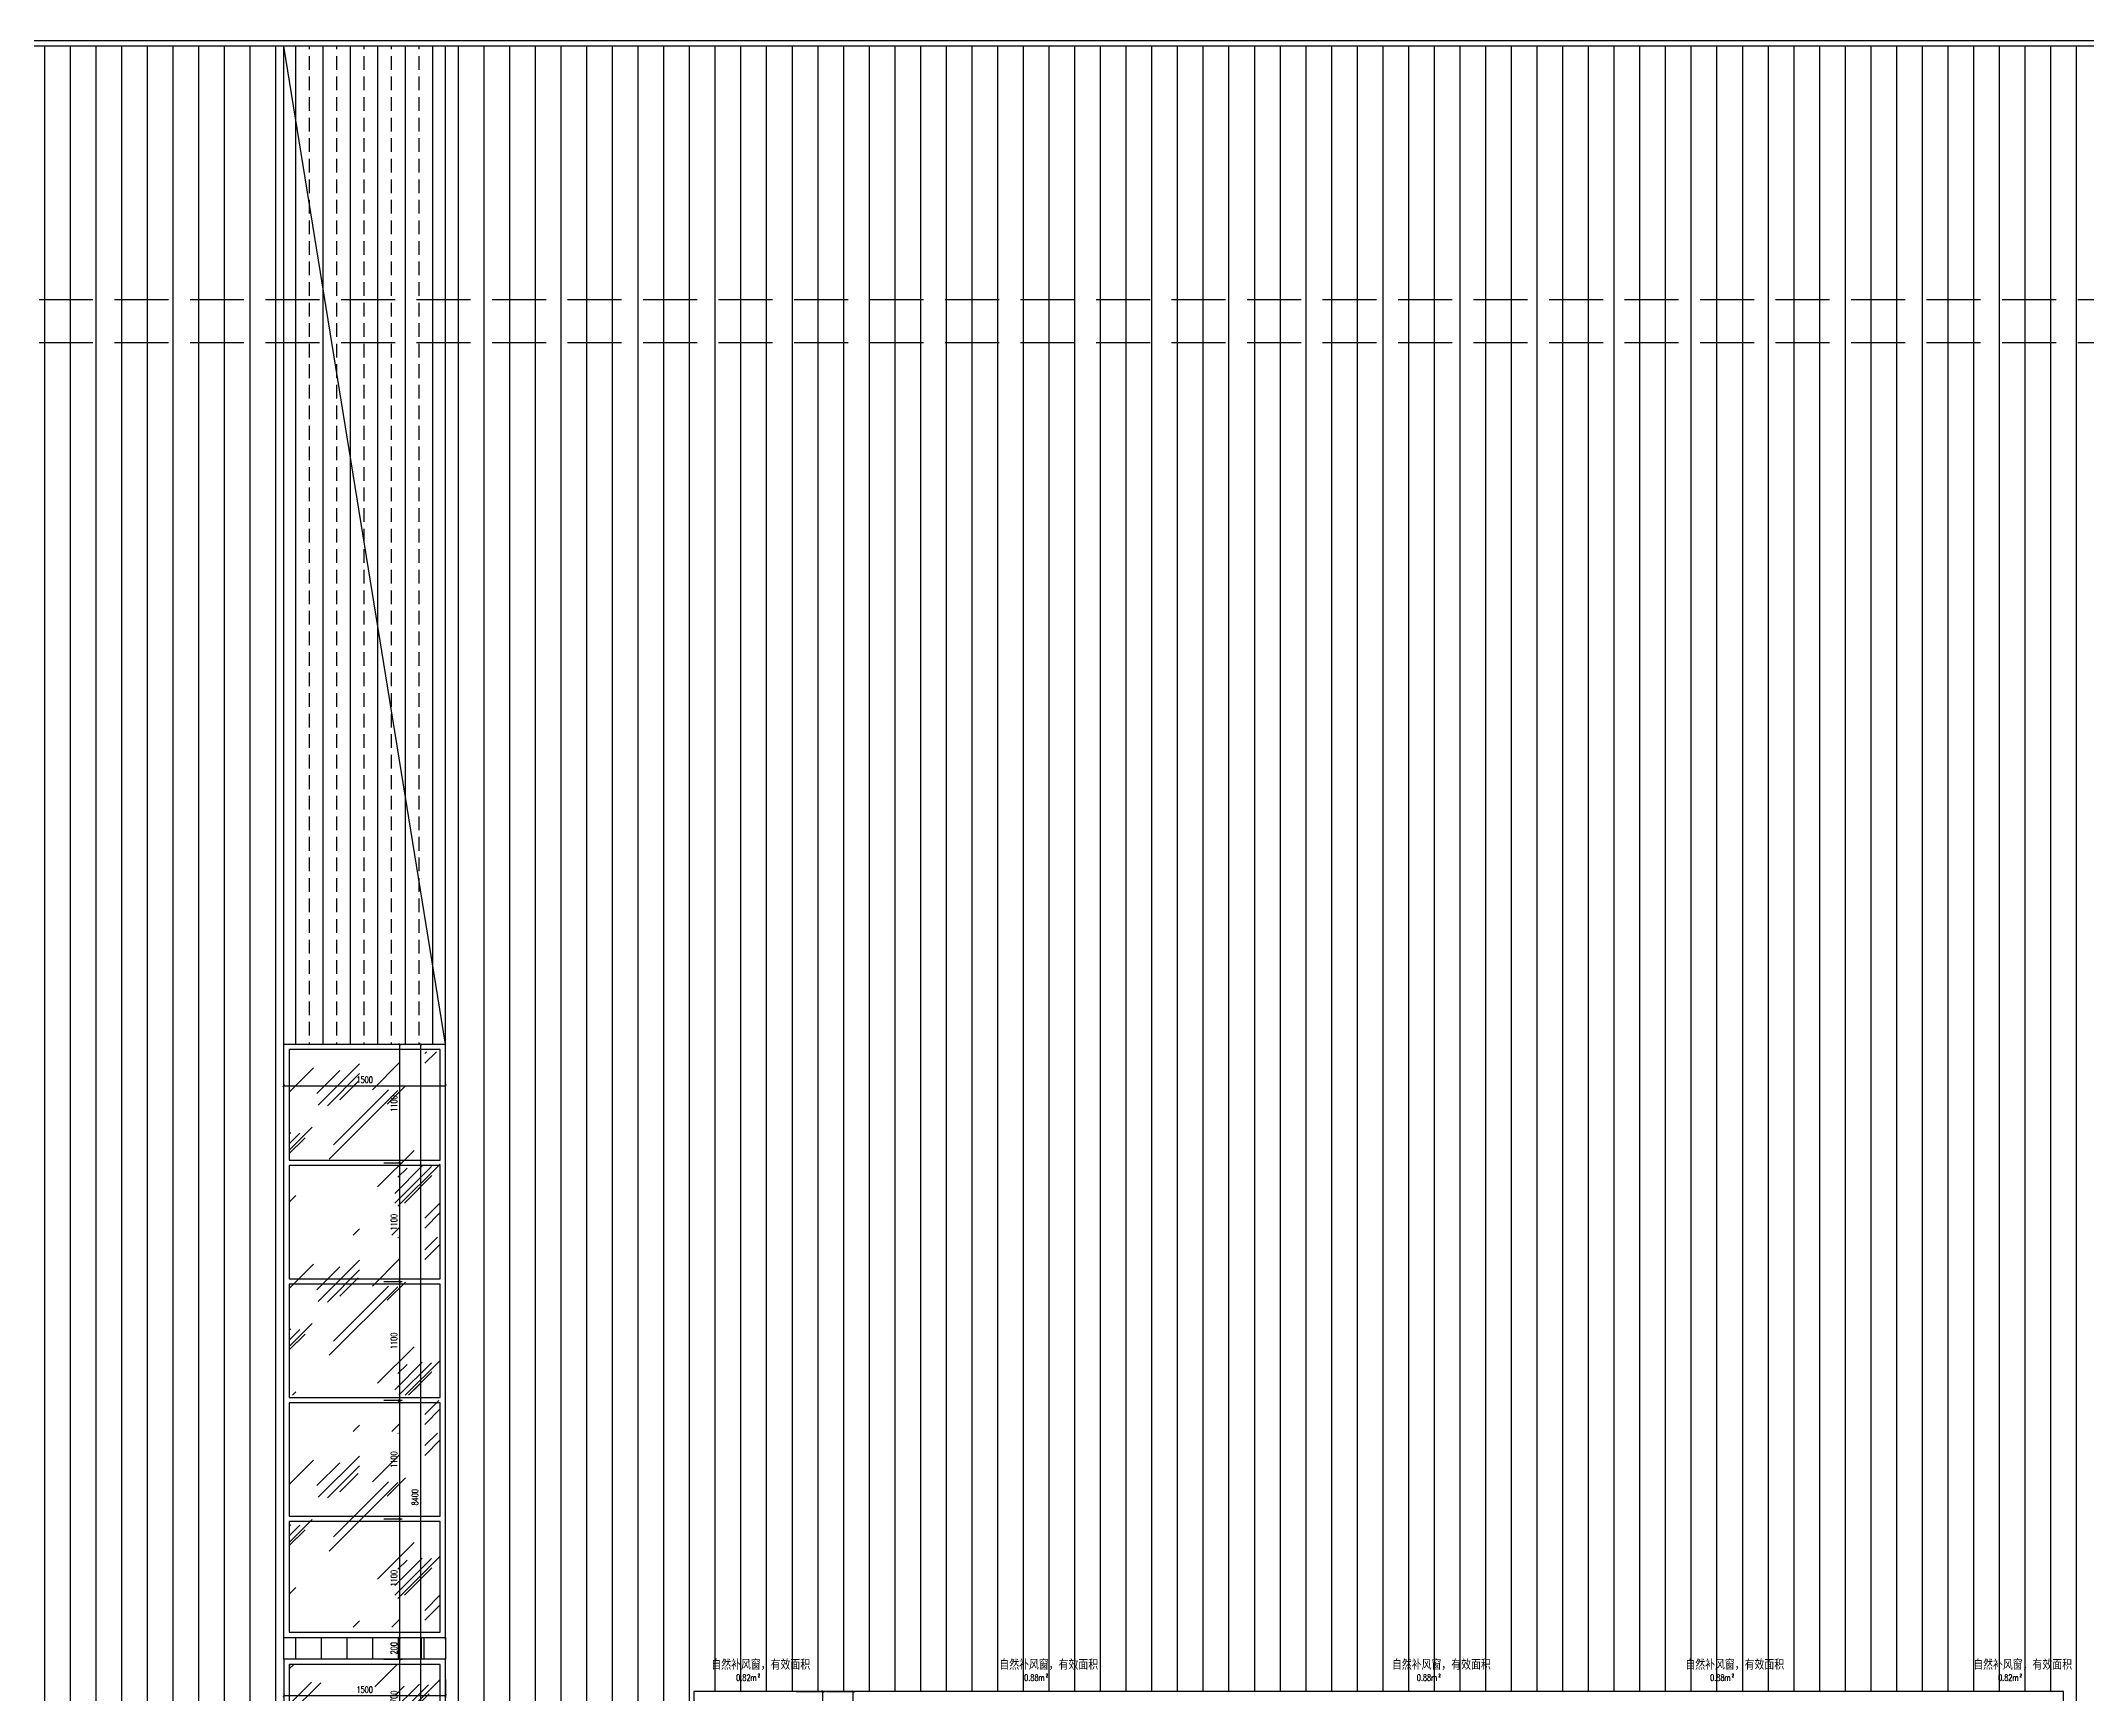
# Model space of a CAD drawing. Extents: x -2377130 to 293730, y -2 to 754590.
# Drawn here: x -1047573 to -1028603, y 519612 to 534937 of the extents above; entities that cross this region are included whole.
import ezdxf

# ---------------------------------------------------------------- set-up
doc = ezdxf.new("R2010")
doc.units = 0
doc.header["$LTSCALE"] = 1000
doc.header["$MEASUREMENT"] = 0
doc.linetypes.add('__DASH', pattern=[0.35, 0.25, -0.1])
doc.linetypes.add('DOTE', pattern=[2.42, 2, -0.2, 0.02, -0.2])
doc.layers.get('Defpoints').update_dxf_attribs({"color": 210})
for name, color, linetype in [('A-AXIS-DOTE', 14, 'DOTE'), ('A-HATCH-2', 251, 'Continuous'), ('A-LIN-V', 9, 'Continuous'), ('A-WINDOW', 140, 'Continuous'), ('A-门窗表显示尺寸', 160, 'Continuous'), ('AS-WALL', 40, 'Continuous'), ('SPACE', 7, 'Continuous')]:
    doc.layers.add(name, color=color, linetype=linetype)
doc.layers.add('A-WALL-HATCH', color=8, linetype='Continuous', lineweight=13)
doc.styles.add('_TCH_DIM_T3', font='SIMPLEX', dxfattribs={"width": 0.705882, "bigfont": 'GBCBIG'})
doc.styles.add('_TCH_SPACE', font='SIMPLEX', dxfattribs={"height": 5, "bigfont": 'GBCBIG'})
doc.styles.add('A-DIM_T3', font='SIMPLEX', dxfattribs={"width": 0.705882, "bigfont": 'GBCBIG'})
doc.dimstyles.new('_TCH_ARCH&&20', dxfattribs={"dimtxt": 59.5, "dimasz": 20, "dimexe": 20, "dimexo": 20, "dimgap": 25.25, "dimtad": 1, "dimdec": 0, "dimzin": 0, "dimdsep": 46, "dimtxsty": '_TCH_DIM_T3', "dimblk": 'ARCHTICK', "dimcen": 0.09, "dimclrt": 7, "dimazin": 2, "dimtfac": 1, "dimtdec": 0, "dimtix": 1, "dimtmove": 2, "dimatfit": 3, "dimfxl": 0, "dimtolj": 1, "dimtzin": 0, "dimarcsym": 0})
doc.dimstyles.new('A-DIM&&20', dxfattribs={"dimtxt": 59.5, "dimasz": 20, "dimexe": 20, "dimexo": 20, "dimgap": 25.25, "dimtad": 1, "dimdec": 0, "dimzin": 0, "dimdsep": 46, "dimtxsty": 'A-DIM_T3', "dimblk": 'ARCHTICK', "dimcen": 0.09, "dimclrt": 7, "dimazin": 2, "dimtfac": 1, "dimtdec": 0, "dimtix": 1, "dimtmove": 2, "dimatfit": 3, "dimfxl": 0, "dimtolj": 1, "dimtzin": 0, "dimarcsym": 0})

# ---------------------------------------------------------------- blocks, each defined once
blk = doc.blocks.new('_ArchTick')
at = {"color": 0, "linetype": 'ByBlock', "const_width": 0.4}
blk.add_lwpolyline([(-0.5, -0.5), (0.5, 0.5)], dxfattribs=at)
blk = doc.blocks.new('*D841')
at = {"layer": 'A-门窗表显示尺寸', "color": 0, "lineweight": -2}
for p, q in [((-1040291, 519637), (-1040023, 519637)), ((-1040043, 517237), (-1040043, 519637)), ((-1040291, 517237), (-1040023, 517237))]:
    blk.add_line(p, q, dxfattribs=at)
at = {"layer": 'Defpoints', "color": 0}
for p in [(-1040311, 519637), (-1040043, 519637), (-1040311, 517237)]:
    blk.add_point(p, dxfattribs=at)
at = {"layer": 'A-门窗表显示尺寸', "color": 0, "lineweight": -2, "xscale": 20, "yscale": 20, "zscale": 20}
for p, rotation in [((-1040043, 519637), 90), ((-1040043, 517237), 270)]:
    blk.add_blockref('_ArchTick', p, dxfattribs=dict(at, rotation=rotation))
at = {"layer": 'A-门窗表显示尺寸', "color": 7, "insert": (-1040098, 518437), "char_height": 59.5, "attachment_point": 5, "rotation": 90, "style": 'A-DIM_T3'}
blk.add_mtext('\\A1;2400', dxfattribs=at)
blk = doc.blocks.new('*D849')
at = {"layer": 'A-门窗表显示尺寸', "color": 0, "lineweight": -2}
for p, q in [((-1040571, 519637), (-1040303, 519637)), ((-1040323, 518437), (-1040323, 519637)), ((-1040571, 518437), (-1040303, 518437))]:
    blk.add_line(p, q, dxfattribs=at)
at = {"layer": 'Defpoints', "color": 0}
for p in [(-1040591, 519637), (-1040323, 519637), (-1040591, 518437)]:
    blk.add_point(p, dxfattribs=at)
at = {"layer": 'A-门窗表显示尺寸', "color": 0, "lineweight": -2, "xscale": 20, "yscale": 20, "zscale": 20}
for p, rotation in [((-1040323, 519637), 90), ((-1040323, 518437), 270)]:
    blk.add_blockref('_ArchTick', p, dxfattribs=dict(at, rotation=rotation))
at = {"layer": 'A-门窗表显示尺寸', "color": 7, "insert": (-1040378, 519037), "char_height": 59.5, "attachment_point": 5, "rotation": 90, "style": 'A-DIM_T3'}
blk.add_mtext('\\A1;1200', dxfattribs=at)
blk = doc.blocks.new('*D859')
at = {"layer": 'A-门窗表显示尺寸', "color": 0, "lineweight": -2}
for p, q in [((-1044395, 520137), (-1044225, 520137)), ((-1044245, 519937), (-1044245, 520137)), ((-1044395, 519937), (-1044225, 519937))]:
    blk.add_line(p, q, dxfattribs=at)
at = {"layer": 'Defpoints', "color": 0}
for p in [(-1044415, 520137), (-1044245, 520137), (-1044415, 519937)]:
    blk.add_point(p, dxfattribs=at)
at = {"layer": 'A-门窗表显示尺寸', "color": 0, "lineweight": -2, "xscale": 20, "yscale": 20, "zscale": 20}
for p, rotation in [((-1044245, 520137), 90), ((-1044245, 519937), 270)]:
    blk.add_blockref('_ArchTick', p, dxfattribs=dict(at, rotation=rotation))
at = {"layer": 'A-门窗表显示尺寸', "color": 7, "insert": (-1044300, 520037), "char_height": 59.5, "attachment_point": 5, "rotation": 90, "style": '_TCH_DIM_T3'}
blk.add_mtext('\\A1;200', dxfattribs=at)
blk = doc.blocks.new('*D860')
at = {"layer": 'A-门窗表显示尺寸', "color": 0, "lineweight": -2}
for p, q in [((-1044395, 521237), (-1044225, 521237)), ((-1044245, 520137), (-1044245, 521237)), ((-1044395, 520137), (-1044225, 520137))]:
    blk.add_line(p, q, dxfattribs=at)
at = {"layer": 'Defpoints', "color": 0}
for p in [(-1044415, 521237), (-1044245, 521237), (-1044415, 520137)]:
    blk.add_point(p, dxfattribs=at)
at = {"layer": 'A-门窗表显示尺寸', "color": 0, "lineweight": -2, "xscale": 20, "yscale": 20, "zscale": 20}
for p, rotation in [((-1044245, 521237), 90), ((-1044245, 520137), 270)]:
    blk.add_blockref('_ArchTick', p, dxfattribs=dict(at, rotation=rotation))
at = {"layer": 'A-门窗表显示尺寸', "color": 7, "insert": (-1044300, 520687), "char_height": 59.5, "attachment_point": 5, "rotation": 90, "style": '_TCH_DIM_T3'}
blk.add_mtext('\\A1;1100', dxfattribs=at)
blk = doc.blocks.new('*D861')
at = {"layer": 'A-门窗表显示尺寸', "color": 0, "lineweight": -2}
for p, q in [((-1044395, 522337), (-1044225, 522337)), ((-1044245, 521237), (-1044245, 522337)), ((-1044395, 521237), (-1044225, 521237))]:
    blk.add_line(p, q, dxfattribs=at)
at = {"layer": 'Defpoints', "color": 0}
for p in [(-1044415, 522337), (-1044245, 522337), (-1044415, 521237)]:
    blk.add_point(p, dxfattribs=at)
at = {"layer": 'A-门窗表显示尺寸', "color": 0, "lineweight": -2, "xscale": 20, "yscale": 20, "zscale": 20}
for p, rotation in [((-1044245, 522337), 90), ((-1044245, 521237), 270)]:
    blk.add_blockref('_ArchTick', p, dxfattribs=dict(at, rotation=rotation))
at = {"layer": 'A-门窗表显示尺寸', "color": 7, "insert": (-1044300, 521787), "char_height": 59.5, "attachment_point": 5, "rotation": 90, "style": '_TCH_DIM_T3'}
blk.add_mtext('\\A1;1100', dxfattribs=at)
blk = doc.blocks.new('*D862')
at = {"layer": 'A-门窗表显示尺寸', "color": 0, "lineweight": -2}
for p, q in [((-1044395, 523437), (-1044225, 523437)), ((-1044245, 522337), (-1044245, 523437)), ((-1044395, 522337), (-1044225, 522337))]:
    blk.add_line(p, q, dxfattribs=at)
at = {"layer": 'Defpoints', "color": 0}
for p in [(-1044415, 523437), (-1044245, 523437), (-1044415, 522337)]:
    blk.add_point(p, dxfattribs=at)
at = {"layer": 'A-门窗表显示尺寸', "color": 0, "lineweight": -2, "xscale": 20, "yscale": 20, "zscale": 20}
for p, rotation in [((-1044245, 523437), 90), ((-1044245, 522337), 270)]:
    blk.add_blockref('_ArchTick', p, dxfattribs=dict(at, rotation=rotation))
at = {"layer": 'A-门窗表显示尺寸', "color": 7, "insert": (-1044300, 522887), "char_height": 59.5, "attachment_point": 5, "rotation": 90, "style": '_TCH_DIM_T3'}
blk.add_mtext('\\A1;1100', dxfattribs=at)
blk = doc.blocks.new('*D863')
at = {"layer": 'A-门窗表显示尺寸', "color": 0, "lineweight": -2}
for p, q in [((-1044395, 524537), (-1044225, 524537)), ((-1044245, 523437), (-1044245, 524537)), ((-1044395, 523437), (-1044225, 523437))]:
    blk.add_line(p, q, dxfattribs=at)
at = {"layer": 'Defpoints', "color": 0}
for p in [(-1044415, 524537), (-1044245, 524537), (-1044415, 523437)]:
    blk.add_point(p, dxfattribs=at)
at = {"layer": 'A-门窗表显示尺寸', "color": 0, "lineweight": -2, "xscale": 20, "yscale": 20, "zscale": 20}
for p, rotation in [((-1044245, 524537), 90), ((-1044245, 523437), 270)]:
    blk.add_blockref('_ArchTick', p, dxfattribs=dict(at, rotation=rotation))
at = {"layer": 'A-门窗表显示尺寸', "color": 7, "insert": (-1044300, 523987), "char_height": 59.5, "attachment_point": 5, "rotation": 90, "style": '_TCH_DIM_T3'}
blk.add_mtext('\\A1;1100', dxfattribs=at)
blk = doc.blocks.new('*D864')
at = {"layer": 'A-门窗表显示尺寸', "color": 0, "lineweight": -2}
for p, q in [((-1044395, 525637), (-1044225, 525637)), ((-1044245, 524537), (-1044245, 525637)), ((-1044395, 524537), (-1044225, 524537))]:
    blk.add_line(p, q, dxfattribs=at)
at = {"layer": 'Defpoints', "color": 0}
for p in [(-1044415, 525637), (-1044245, 525637), (-1044415, 524537)]:
    blk.add_point(p, dxfattribs=at)
at = {"layer": 'A-门窗表显示尺寸', "color": 0, "lineweight": -2, "xscale": 20, "yscale": 20, "zscale": 20}
for p, rotation in [((-1044245, 525637), 90), ((-1044245, 524537), 270)]:
    blk.add_blockref('_ArchTick', p, dxfattribs=dict(at, rotation=rotation))
at = {"layer": 'A-门窗表显示尺寸', "color": 7, "insert": (-1044300, 525087), "char_height": 59.5, "attachment_point": 5, "rotation": 90, "style": '_TCH_DIM_T3'}
blk.add_mtext('\\A1;1100', dxfattribs=at)
blk = doc.blocks.new('*D865')
at = {"layer": 'A-门窗表显示尺寸', "color": 0, "lineweight": -2}
for p, q in [((-1044375, 525637), (-1044030, 525637)), ((-1044050, 517237), (-1044050, 525637)), ((-1044375, 517237), (-1044030, 517237))]:
    blk.add_line(p, q, dxfattribs=at)
at = {"layer": 'Defpoints', "color": 0}
for p in [(-1044395, 525637), (-1044050, 525637), (-1044395, 517237)]:
    blk.add_point(p, dxfattribs=at)
at = {"layer": 'A-门窗表显示尺寸', "color": 0, "lineweight": -2, "xscale": 20, "yscale": 20, "zscale": 20}
for p, rotation in [((-1044050, 525637), 90), ((-1044050, 517237), 270)]:
    blk.add_blockref('_ArchTick', p, dxfattribs=dict(at, rotation=rotation))
at = {"layer": 'A-门窗表显示尺寸', "color": 7, "insert": (-1044105, 521437), "char_height": 59.5, "attachment_point": 5, "rotation": 90, "style": '_TCH_DIM_T3'}
blk.add_mtext('\\A1;8400', dxfattribs=at)
blk = doc.blocks.new('*D866')
at = {"layer": 'A-门窗表显示尺寸', "color": 0, "lineweight": -2}
for p, q in [((-1045321, 525103), (-1045321, 525272)), ((-1045321, 525252), (-1043821, 525252)), ((-1043821, 525103), (-1043821, 525272))]:
    blk.add_line(p, q, dxfattribs=at)
at = {"layer": 'Defpoints', "color": 0}
for p in [(-1043821, 525252), (-1045321, 525083), (-1043821, 525083)]:
    blk.add_point(p, dxfattribs=at)
at = {"layer": 'A-门窗表显示尺寸', "color": 0, "lineweight": -2, "xscale": 20, "yscale": 20, "zscale": 20, "rotation": 180}
blk.add_blockref('_ArchTick', (-1045321, 525252), dxfattribs=at)
at = {"layer": 'A-门窗表显示尺寸', "color": 0, "lineweight": -2, "xscale": 20, "yscale": 20, "zscale": 20}
blk.add_blockref('_ArchTick', (-1043821, 525252), dxfattribs=at)
at = {"layer": 'A-门窗表显示尺寸', "color": 7, "insert": (-1044571, 525307), "char_height": 59.5, "attachment_point": 5, "style": 'A-DIM_T3'}
blk.add_mtext('\\A1;1500', dxfattribs=at)
blk = doc.blocks.new('*D867')
at = {"layer": 'A-门窗表显示尺寸', "color": 0, "lineweight": -2}
for p, q in [((-1044381, 519937), (-1044225, 519937)), ((-1044245, 519237), (-1044245, 519937)), ((-1044381, 519237), (-1044225, 519237))]:
    blk.add_line(p, q, dxfattribs=at)
at = {"layer": 'Defpoints', "color": 0}
for p in [(-1044401, 519937), (-1044245, 519937), (-1044401, 519237)]:
    blk.add_point(p, dxfattribs=at)
at = {"layer": 'A-门窗表显示尺寸', "color": 0, "lineweight": -2, "xscale": 20, "yscale": 20, "zscale": 20}
for p, rotation in [((-1044245, 519937), 90), ((-1044245, 519237), 270)]:
    blk.add_blockref('_ArchTick', p, dxfattribs=dict(at, rotation=rotation))
at = {"layer": 'A-门窗表显示尺寸', "color": 7, "insert": (-1044300, 519587), "char_height": 59.5, "attachment_point": 5, "rotation": 90, "style": 'A-DIM_T3'}
blk.add_mtext('\\A1;700', dxfattribs=at)
blk = doc.blocks.new('*D870')
at = {"layer": 'A-门窗表显示尺寸', "color": 0, "lineweight": -2}
for p, q in [((-1045321, 519747), (-1045321, 519578)), ((-1045321, 519598), (-1043821, 519598)), ((-1043821, 519747), (-1043821, 519578))]:
    blk.add_line(p, q, dxfattribs=at)
at = {"layer": 'Defpoints', "color": 0}
for p in [(-1045321, 519767), (-1043821, 519767), (-1043821, 519598)]:
    blk.add_point(p, dxfattribs=at)
at = {"layer": 'A-门窗表显示尺寸', "color": 0, "lineweight": -2, "xscale": 20, "yscale": 20, "zscale": 20, "rotation": 180}
blk.add_blockref('_ArchTick', (-1045321, 519598), dxfattribs=at)
at = {"layer": 'A-门窗表显示尺寸', "color": 0, "lineweight": -2, "xscale": 20, "yscale": 20, "zscale": 20}
blk.add_blockref('_ArchTick', (-1043821, 519598), dxfattribs=at)
at = {"layer": 'A-门窗表显示尺寸', "color": 7, "insert": (-1044571, 519653), "char_height": 59.5, "attachment_point": 5, "style": 'A-DIM_T3'}
blk.add_mtext('\\A1;1500', dxfattribs=at)

msp = doc.modelspace()

# ---------------------------------------------------------------- hatches: boundary and pattern name
at = {"layer": 'A-HATCH-2'}
h = msp.add_hatch(dxfattribs=at)
h.set_pattern_fill('ANSI31', color=8, scale=150, angle=45)
h.set_pattern_definition([(90, (694769.73, -100), (-238.125, 0), [])])
h.paths.add_polyline_path([(-1045320.7, 520137.5), (-1043820.7, 520137.5), (-1043820.7, 519937.5), (-1045320.7, 519937.5)])
at = {"layer": 'A-WALL-HATCH'}
h = msp.add_hatch(dxfattribs=at)
h.set_pattern_fill('玻璃2', color=8, scale=100)
h.set_pattern_definition([(45, (3708639.7, 40), (0, 1527.35065), [600, -360, 600, -360, 240, -523.28157]), (45, (3708609.7, 70), (0, 1527.35065), [480, -600, 360, -360, 420, -463.28157]), (45, (3708609.7, 160), (0, 1527.35065), [360, -720, 240, -360, 540, -463.28157]), (45, (3708699.7, 70), (0, 1527.35065), [360, -720, 300, -1303.2815]), (45, (3708789.7, 160), (0, 1527.35065), [180, -900, 120, -1483.2815]), (45, (3708639.7, 310), (0, 1527.35065), [120, -900, 120, -480, 300, -763.28157]), (45, (3709179.7, 220), (0, 1527.35065), [600, -900, 720, -475.28157]), (45, (3709179.7, 130), (0, 1527.35065), [840, -600, 900, -355.28157]), (45, (3709329.7, 250), (0, -1697.05627), [600, -840, 480, -763.28157]), (45, (3709239.7, 430), (0, 1527.35065), [300, -1200, 360, -823.28157]), (45, (3709419.7, 340), (0, 1527.35065), [240, -1200, 240, -1003.2815])])
h.paths.add_polyline_path([(-1045270.7, 523867.5), (-1043870.7, 523867.5), (-1043870.7, 525567.5), (-1045270.7, 525567.5)])
h = msp.add_hatch(dxfattribs=at)
h.set_pattern_fill('玻璃2', color=8, scale=100)
h.set_pattern_definition([(45, (3708639.7, -1780), (0, 1527.35065), [600, -360, 600, -360, 240, -523.28157]), (45, (3708609.7, -1750), (0, 1527.35065), [480, -600, 360, -360, 420, -463.28157]), (45, (3708609.7, -1660), (0, 1527.35065), [360, -720, 240, -360, 540, -463.28157]), (45, (3708699.7, -1750), (0, 1527.35065), [360, -720, 300, -1303.2815]), (45, (3708789.7, -1660), (0, 1527.35065), [180, -900, 120, -1483.2815]), (45, (3708639.7, -1510), (0, 1527.35065), [120, -900, 120, -480, 300, -763.28157]), (45, (3709179.7, -1600), (0, 1527.35065), [600, -900, 720, -475.28157]), (45, (3709179.7, -1690), (0, 1527.35065), [840, -600, 900, -355.28157]), (45, (3709329.7, -1570), (0, -1697.05627), [600, -840, 480, -763.28157]), (45, (3709239.7, -1390), (0, 1527.35065), [300, -1200, 360, -823.28157]), (45, (3709419.7, -1480), (0, 1527.35065), [240, -1200, 240, -1003.2815])])
h.paths.add_polyline_path([(-1043870.7, 522332.5), (-1045270.7, 522332.5), (-1045270.7, 522047.5), (-1043870.7, 522047.5)])
h.paths.add_polyline_path([(-1045270.7, 522382.5), (-1043870.7, 522382.5), (-1043870.7, 523847.5), (-1045270.7, 523847.5)])
h = msp.add_hatch(dxfattribs=at)
h.set_pattern_fill('玻璃2', color=8, scale=100)
h.set_pattern_definition([(45, (3708639.7, -3595), (0, 1527.35065), [600, -360, 600, -360, 240, -523.28157]), (45, (3708609.7, -3565), (0, 1527.35065), [480, -600, 360, -360, 420, -463.28157]), (45, (3708609.7, -3475), (0, 1527.35065), [360, -720, 240, -360, 540, -463.28157]), (45, (3708699.7, -3565), (0, 1527.35065), [360, -720, 300, -1303.2815]), (45, (3708789.7, -3475), (0, 1527.35065), [180, -900, 120, -1483.2815]), (45, (3708639.7, -3325), (0, 1527.35065), [120, -900, 120, -480, 300, -763.28157]), (45, (3709179.7, -3415), (0, 1527.35065), [600, -900, 720, -475.28157]), (45, (3709179.7, -3505), (0, 1527.35065), [840, -600, 900, -355.28157]), (45, (3709329.7, -3385), (0, -1697.05627), [600, -840, 480, -763.28157]), (45, (3709239.7, -3205), (0, 1527.35065), [300, -1200, 360, -823.28157]), (45, (3709419.7, -3295), (0, 1527.35065), [240, -1200, 240, -1003.2815])])
h.paths.add_polyline_path([(-1045270.7, 520232.5), (-1043870.7, 520232.5), (-1043870.7, 522032.5), (-1045270.7, 522032.5)])
h = msp.add_hatch(dxfattribs=at)
h.set_pattern_fill('玻璃2', color=8, scale=100, angle=180)
h.set_pattern_definition([(45, (3862300, -5340), (0, 1527.35065), [600, -360, 600, -360, 240, -523.28157]), (45, (3862270, -5310), (0, 1527.35065), [480, -600, 360, -360, 420, -463.28157]), (45, (3862270, -5220), (0, 1527.35065), [360, -720, 240, -360, 540, -463.28157]), (45, (3862360, -5310), (0, 1527.35065), [360, -720, 300, -1303.2815]), (45, (3862450, -5220), (0, 1527.35065), [180, -900, 120, -1483.2815]), (45, (3862300, -5070), (0, 1527.35065), [120, -900, 120, -480, 300, -763.28157]), (45, (3862840, -5160), (0, 1527.35065), [600, -900, 720, -475.28157]), (45, (3862840, -5250), (0, 1527.35065), [840, -600, 900, -355.28157]), (45, (3862990, -5130), (0, -1697.05627), [600, -840, 480, -763.28157]), (45, (3862900, -4950), (0, 1527.35065), [300, -1200, 360, -823.28157]), (45, (3863080, -5040), (0, 1527.35065), [240, -1200, 240, -1003.2815])])
h.paths.add_polyline_path([(-1045270.7, 519237.5), (-1043870.7, 519237.5), (-1043870.7, 519887.5), (-1045270.7, 519887.5)])

# ---------------------------------------------------------------- linework, layer by layer
at = {"layer": 'A-AXIS-DOTE', "color": 8, "linetype": '__DASH', "ltscale": 2}
for p, q in [((-940690, 534937.5), (-1111279.8, 534937.5)), ((-940690, 532537.5), (-1111279.8, 532537.5)), ((-940690, 532137.5), (-1111279.8, 532137.5))]:
    msp.add_line(p, q, dxfattribs=at)
at = {"layer": 'A-HATCH-2', "color": 8, "linetype": 'Continuous'}
for p, q in [((-1047537.6, 517237.5), (-1047537.6, 534887.5)), ((-1047299.5, 517237.5), (-1047299.5, 534887.5)), ((-1047061.3, 517237.5), (-1047061.3, 534887.5)), ((-1046823.2, 517237.5), (-1046823.2, 534887.5)), ((-1046585.1, 517237.5), (-1046585.1, 534887.5)), ((-1046347, 517237.5), (-1046347, 534887.5)), ((-1046108.8, 517237.5), (-1046108.8, 534887.5)), ((-1045870.7, 517237.5), (-1045870.7, 534887.5)), ((-1045632.6, 517237.5), (-1045632.6, 534887.5)), ((-1045394.5, 517237.5), (-1045394.5, 534887.5)), ((-1045210, 525637.5), (-1045210, 534887.5)), ((-1045083, 534860.5), (-1045083, 534887.5)), ((-1045083, 534670), (-1045083, 534797)), ((-1044956, 525637.5), (-1044956, 534887.5)), ((-1044829, 534860.5), (-1044829, 534887.5)), ((-1044829, 534670), (-1044829, 534797)), ((-1044702, 525637.5), (-1044702, 534887.5)), ((-1044575, 534860.5), (-1044575, 534887.5)), ((-1044575, 534670), (-1044575, 534797)), ((-1044448, 525637.5), (-1044448, 534887.5)), ((-1044321, 534860.5), (-1044321, 534887.5)), ((-1044321, 534670), (-1044321, 534797)), ((-1044194, 525637.5), (-1044194, 534887.5)), ((-1044067, 534860.5), (-1044067, 534887.5)), ((-1044067, 534670), (-1044067, 534797)), ((-1043940, 525637.5), (-1043940, 534887.5)), ((-1043701.9, 517237.5), (-1043701.9, 534887.5)), ((-1043463.8, 517237.5), (-1043463.8, 534887.5)), ((-1043225.6, 517237.5), (-1043225.6, 534887.5)), ((-1042987.5, 517237.5), (-1042987.5, 534887.5)), ((-1042749.4, 517237.5), (-1042749.4, 534887.5)), ((-1042511.2, 517237.5), (-1042511.2, 534887.5)), ((-1042273.1, 517237.5), (-1042273.1, 534887.5)), ((-1042035, 517237.5), (-1042035, 534887.5)), ((-1041796.9, 517237.5), (-1041796.9, 534887.5)), ((-1041558.8, 517237.5), (-1041558.8, 534887.5)), ((-1041320.6, 519637.5), (-1041320.6, 534887.5)), ((-1041082.5, 519637.5), (-1041082.5, 534887.5)), ((-1040844.4, 519637.5), (-1040844.4, 534887.5)), ((-1040606.2, 519637.5), (-1040606.2, 534887.5)), ((-1040368.1, 519637.5), (-1040368.1, 534887.5)), ((-1040130, 519637.5), (-1040130, 534887.5)), ((-1039891.9, 519637.5), (-1039891.9, 534887.5)), ((-1039653.8, 519637.5), (-1039653.8, 534887.5)), ((-1039415.6, 519637.5), (-1039415.6, 534887.5)), ((-1039177.5, 519637.5), (-1039177.5, 534887.5)), ((-1038939.4, 519637.5), (-1038939.4, 534887.5)), ((-1038701.2, 519637.5), (-1038701.2, 534887.5)), ((-1038463.1, 519637.5), (-1038463.1, 534887.5)), ((-1038225, 519637.5), (-1038225, 534887.5)), ((-1037986.9, 519637.5), (-1037986.9, 534887.5)), ((-1037748.8, 519637.5), (-1037748.8, 534887.5)), ((-1037510.6, 519637.5), (-1037510.6, 534887.5)), ((-1037272.5, 519637.5), (-1037272.5, 534887.5)), ((-1037034.4, 519637.5), (-1037034.4, 534887.5)), ((-1036796.2, 519637.5), (-1036796.2, 534887.5)), ((-1036558.1, 519637.5), (-1036558.1, 534887.5)), ((-1036320, 519637.5), (-1036320, 534887.5)), ((-1036081.9, 519637.5), (-1036081.9, 534887.5)), ((-1035843.8, 519637.5), (-1035843.8, 534887.5)), ((-1035605.6, 519637.5), (-1035605.6, 534887.5)), ((-1035367.5, 519637.5), (-1035367.5, 534887.5)), ((-1035129.4, 519637.5), (-1035129.4, 534887.5)), ((-1034891.2, 519637.5), (-1034891.2, 534887.5)), ((-1034653.1, 519637.5), (-1034653.1, 534887.5)), ((-1034415, 519637.5), (-1034415, 534887.5)), ((-1034176.9, 519637.5), (-1034176.9, 534887.5)), ((-1033938.8, 519637.5), (-1033938.8, 534887.5)), ((-1033700.6, 519637.5), (-1033700.6, 534887.5)), ((-1033462.5, 519637.5), (-1033462.5, 534887.5)), ((-1033224.4, 519637.5), (-1033224.4, 534887.5)), ((-1032986.2, 519637.5), (-1032986.2, 534887.5)), ((-1032748.1, 519637.5), (-1032748.1, 534887.5)), ((-1032510, 519637.5), (-1032510, 534887.5)), ((-1032271.9, 519637.5), (-1032271.9, 534887.5)), ((-1032033.8, 519637.5), (-1032033.8, 534887.5)), ((-1031795.6, 519637.5), (-1031795.6, 534887.5)), ((-1031557.5, 519637.5), (-1031557.5, 534887.5)), ((-1031319.4, 519637.5), (-1031319.4, 534887.5)), ((-1031081.2, 519637.5), (-1031081.2, 534887.5)), ((-1030843.1, 519637.5), (-1030843.1, 534887.5)), ((-1030605, 519637.5), (-1030605, 534887.5)), ((-1030366.9, 519637.5), (-1030366.9, 534887.5)), ((-1030128.8, 519637.5), (-1030128.8, 534887.5)), ((-1029890.6, 519637.5), (-1029890.6, 534887.5)), ((-1029652.5, 519637.5), (-1029652.5, 534887.5)), ((-1029414.4, 519637.5), (-1029414.4, 534887.5)), ((-1029176.2, 519637.5), (-1029176.2, 534887.5)), ((-1028938.1, 519637.5), (-1028938.1, 534887.5)), ((-1028700, 517237.5), (-1028700, 534887.5)), ((-1045083, 534479.5), (-1045083, 534606.5)), ((-1044829, 534479.5), (-1044829, 534606.5)), ((-1044575, 534479.5), (-1044575, 534606.5)), ((-1044321, 534479.5), (-1044321, 534606.5)), ((-1044067, 534479.5), (-1044067, 534606.5)), ((-1045083, 534289), (-1045083, 534416)), ((-1044829, 534289), (-1044829, 534416)), ((-1044575, 534289), (-1044575, 534416)), ((-1044321, 534289), (-1044321, 534416)), ((-1044067, 534289), (-1044067, 534416)), ((-1045083, 534098.5), (-1045083, 534225.5)), ((-1044829, 534098.5), (-1044829, 534225.5)), ((-1044575, 534098.5), (-1044575, 534225.5)), ((-1044321, 534098.5), (-1044321, 534225.5)), ((-1044067, 534098.5), (-1044067, 534225.5)), ((-1045083, 533908), (-1045083, 534035)), ((-1044829, 533908), (-1044829, 534035)), ((-1044575, 533908), (-1044575, 534035)), ((-1044321, 533908), (-1044321, 534035)), ((-1044067, 533908), (-1044067, 534035)), ((-1045083, 533717.5), (-1045083, 533844.5)), ((-1044829, 533717.5), (-1044829, 533844.5)), ((-1044575, 533717.5), (-1044575, 533844.5)), ((-1044321, 533717.5), (-1044321, 533844.5)), ((-1044067, 533717.5), (-1044067, 533844.5)), ((-1045083, 533527), (-1045083, 533654)), ((-1044829, 533527), (-1044829, 533654)), ((-1044575, 533527), (-1044575, 533654)), ((-1044321, 533527), (-1044321, 533654)), ((-1044067, 533527), (-1044067, 533654)), ((-1045083, 533336.5), (-1045083, 533463.5)), ((-1044829, 533336.5), (-1044829, 533463.5)), ((-1044575, 533336.5), (-1044575, 533463.5)), ((-1044321, 533336.5), (-1044321, 533463.5)), ((-1044067, 533336.5), (-1044067, 533463.5)), ((-1045083, 533146), (-1045083, 533273)), ((-1044829, 533146), (-1044829, 533273)), ((-1044575, 533146), (-1044575, 533273)), ((-1044321, 533146), (-1044321, 533273)), ((-1044067, 533146), (-1044067, 533273)), ((-1045083, 532955.5), (-1045083, 533082.5)), ((-1044829, 532955.5), (-1044829, 533082.5)), ((-1044575, 532955.5), (-1044575, 533082.5)), ((-1044321, 532955.5), (-1044321, 533082.5)), ((-1044067, 532955.5), (-1044067, 533082.5)), ((-1045083, 532765), (-1045083, 532892)), ((-1044829, 532765), (-1044829, 532892)), ((-1044575, 532765), (-1044575, 532892)), ((-1044321, 532765), (-1044321, 532892)), ((-1044067, 532765), (-1044067, 532892)), ((-1045083, 532574.5), (-1045083, 532701.5)), ((-1044829, 532574.5), (-1044829, 532701.5)), ((-1044575, 532574.5), (-1044575, 532701.5)), ((-1044321, 532574.5), (-1044321, 532701.5)), ((-1044067, 532574.5), (-1044067, 532701.5)), ((-1045083, 532384), (-1045083, 532511)), ((-1044829, 532384), (-1044829, 532511)), ((-1044575, 532384), (-1044575, 532511)), ((-1044321, 532384), (-1044321, 532511)), ((-1044067, 532384), (-1044067, 532511)), ((-1045083, 532193.5), (-1045083, 532320.5)), ((-1044829, 532193.5), (-1044829, 532320.5)), ((-1044575, 532193.5), (-1044575, 532320.5)), ((-1044321, 532193.5), (-1044321, 532320.5)), ((-1044067, 532193.5), (-1044067, 532320.5)), ((-1045083, 532003), (-1045083, 532130)), ((-1044829, 532003), (-1044829, 532130)), ((-1044575, 532003), (-1044575, 532130)), ((-1044321, 532003), (-1044321, 532130)), ((-1044067, 532003), (-1044067, 532130)), ((-1045083, 531812.5), (-1045083, 531939.5)), ((-1044829, 531812.5), (-1044829, 531939.5)), ((-1044575, 531812.5), (-1044575, 531939.5)), ((-1044321, 531812.5), (-1044321, 531939.5)), ((-1044067, 531812.5), (-1044067, 531939.5)), ((-1045083, 531622), (-1045083, 531749)), ((-1044829, 531622), (-1044829, 531749)), ((-1044575, 531622), (-1044575, 531749)), ((-1044321, 531622), (-1044321, 531749)), ((-1044067, 531622), (-1044067, 531749)), ((-1045083, 531431.5), (-1045083, 531558.5)), ((-1044829, 531431.5), (-1044829, 531558.5)), ((-1044575, 531431.5), (-1044575, 531558.5)), ((-1044321, 531431.5), (-1044321, 531558.5)), ((-1044067, 531431.5), (-1044067, 531558.5)), ((-1045083, 531241), (-1045083, 531368)), ((-1044829, 531241), (-1044829, 531368)), ((-1044575, 531241), (-1044575, 531368)), ((-1044321, 531241), (-1044321, 531368)), ((-1044067, 531241), (-1044067, 531368)), ((-1045083, 531050.5), (-1045083, 531177.5)), ((-1044829, 531050.5), (-1044829, 531177.5)), ((-1044575, 531050.5), (-1044575, 531177.5)), ((-1044321, 531050.5), (-1044321, 531177.5)), ((-1044067, 531050.5), (-1044067, 531177.5)), ((-1045083, 530860), (-1045083, 530987)), ((-1044829, 530860), (-1044829, 530987)), ((-1044575, 530860), (-1044575, 530987)), ((-1044321, 530860), (-1044321, 530987)), ((-1044067, 530860), (-1044067, 530987)), ((-1045083, 530669.5), (-1045083, 530796.5)), ((-1044829, 530669.5), (-1044829, 530796.5)), ((-1044575, 530669.5), (-1044575, 530796.5)), ((-1044321, 530669.5), (-1044321, 530796.5)), ((-1044067, 530669.5), (-1044067, 530796.5)), ((-1045083, 530479), (-1045083, 530606)), ((-1044829, 530479), (-1044829, 530606)), ((-1044575, 530479), (-1044575, 530606)), ((-1044321, 530479), (-1044321, 530606)), ((-1044067, 530479), (-1044067, 530606)), ((-1045083, 530288.5), (-1045083, 530415.5)), ((-1044829, 530288.5), (-1044829, 530415.5)), ((-1044575, 530288.5), (-1044575, 530415.5)), ((-1044321, 530288.5), (-1044321, 530415.5)), ((-1044067, 530288.5), (-1044067, 530415.5)), ((-1045083, 530098), (-1045083, 530225)), ((-1044829, 530098), (-1044829, 530225)), ((-1044575, 530098), (-1044575, 530225)), ((-1044321, 530098), (-1044321, 530225)), ((-1044067, 530098), (-1044067, 530225)), ((-1045083, 529907.5), (-1045083, 530034.5)), ((-1044829, 529907.5), (-1044829, 530034.5)), ((-1044575, 529907.5), (-1044575, 530034.5)), ((-1044321, 529907.5), (-1044321, 530034.5)), ((-1044067, 529907.5), (-1044067, 530034.5)), ((-1045083, 529717), (-1045083, 529844)), ((-1044829, 529717), (-1044829, 529844)), ((-1044575, 529717), (-1044575, 529844)), ((-1044321, 529717), (-1044321, 529844)), ((-1044067, 529717), (-1044067, 529844)), ((-1045083, 529526.5), (-1045083, 529653.5)), ((-1044829, 529526.5), (-1044829, 529653.5)), ((-1044575, 529526.5), (-1044575, 529653.5)), ((-1044321, 529526.5), (-1044321, 529653.5)), ((-1044067, 529526.5), (-1044067, 529653.5)), ((-1045083, 529336), (-1045083, 529463)), ((-1044829, 529336), (-1044829, 529463)), ((-1044575, 529336), (-1044575, 529463)), ((-1044321, 529336), (-1044321, 529463)), ((-1044067, 529336), (-1044067, 529463)), ((-1045083, 529145.5), (-1045083, 529272.5)), ((-1044829, 529145.5), (-1044829, 529272.5)), ((-1044575, 529145.5), (-1044575, 529272.5)), ((-1044321, 529145.5), (-1044321, 529272.5)), ((-1044067, 529145.5), (-1044067, 529272.5)), ((-1045083, 528955), (-1045083, 529082)), ((-1044829, 528955), (-1044829, 529082)), ((-1044575, 528955), (-1044575, 529082)), ((-1044321, 528955), (-1044321, 529082)), ((-1044067, 528955), (-1044067, 529082)), ((-1045083, 528764.5), (-1045083, 528891.5)), ((-1044829, 528764.5), (-1044829, 528891.5)), ((-1044575, 528764.5), (-1044575, 528891.5)), ((-1044321, 528764.5), (-1044321, 528891.5)), ((-1044067, 528764.5), (-1044067, 528891.5)), ((-1045083, 528574), (-1045083, 528701)), ((-1044829, 528574), (-1044829, 528701)), ((-1044575, 528574), (-1044575, 528701)), ((-1044321, 528574), (-1044321, 528701)), ((-1044067, 528574), (-1044067, 528701)), ((-1045083, 528383.5), (-1045083, 528510.5)), ((-1044829, 528383.5), (-1044829, 528510.5)), ((-1044575, 528383.5), (-1044575, 528510.5)), ((-1044321, 528383.5), (-1044321, 528510.5)), ((-1044067, 528383.5), (-1044067, 528510.5)), ((-1045083, 528193), (-1045083, 528320)), ((-1044829, 528193), (-1044829, 528320)), ((-1044575, 528193), (-1044575, 528320)), ((-1044321, 528193), (-1044321, 528320)), ((-1044067, 528193), (-1044067, 528320)), ((-1045083, 528002.5), (-1045083, 528129.5)), ((-1044829, 528002.5), (-1044829, 528129.5)), ((-1044575, 528002.5), (-1044575, 528129.5)), ((-1044321, 528002.5), (-1044321, 528129.5)), ((-1044067, 528002.5), (-1044067, 528129.5)), ((-1045083, 527812), (-1045083, 527939)), ((-1044829, 527812), (-1044829, 527939)), ((-1044575, 527812), (-1044575, 527939)), ((-1044321, 527812), (-1044321, 527939)), ((-1044067, 527812), (-1044067, 527939)), ((-1045083, 527621.5), (-1045083, 527748.5)), ((-1044829, 527621.5), (-1044829, 527748.5)), ((-1044575, 527621.5), (-1044575, 527748.5)), ((-1044321, 527621.5), (-1044321, 527748.5)), ((-1044067, 527621.5), (-1044067, 527748.5)), ((-1045083, 527431), (-1045083, 527558)), ((-1044829, 527431), (-1044829, 527558)), ((-1044575, 527431), (-1044575, 527558)), ((-1044321, 527431), (-1044321, 527558)), ((-1044067, 527431), (-1044067, 527558)), ((-1045083, 527240.5), (-1045083, 527367.5)), ((-1044829, 527240.5), (-1044829, 527367.5)), ((-1044575, 527240.5), (-1044575, 527367.5)), ((-1044321, 527240.5), (-1044321, 527367.5)), ((-1044067, 527240.5), (-1044067, 527367.5)), ((-1045083, 527050), (-1045083, 527177)), ((-1044829, 527050), (-1044829, 527177)), ((-1044575, 527050), (-1044575, 527177)), ((-1044321, 527050), (-1044321, 527177)), ((-1044067, 527050), (-1044067, 527177)), ((-1045083, 526859.5), (-1045083, 526986.5)), ((-1044829, 526859.5), (-1044829, 526986.5)), ((-1044575, 526859.5), (-1044575, 526986.5)), ((-1044321, 526859.5), (-1044321, 526986.5)), ((-1044067, 526859.5), (-1044067, 526986.5)), ((-1045083, 526669), (-1045083, 526796)), ((-1044829, 526669), (-1044829, 526796)), ((-1044575, 526669), (-1044575, 526796)), ((-1044321, 526669), (-1044321, 526796)), ((-1044067, 526669), (-1044067, 526796)), ((-1045083, 526478.5), (-1045083, 526605.5)), ((-1044829, 526478.5), (-1044829, 526605.5)), ((-1044575, 526478.5), (-1044575, 526605.5)), ((-1044321, 526478.5), (-1044321, 526605.5)), ((-1044067, 526478.5), (-1044067, 526605.5)), ((-1045083, 526288), (-1045083, 526415)), ((-1044829, 526288), (-1044829, 526415)), ((-1044575, 526288), (-1044575, 526415)), ((-1044321, 526288), (-1044321, 526415)), ((-1044067, 526288), (-1044067, 526415)), ((-1045083, 526097.5), (-1045083, 526224.5)), ((-1044829, 526097.5), (-1044829, 526224.5)), ((-1044575, 526097.5), (-1044575, 526224.5)), ((-1044321, 526097.5), (-1044321, 526224.5)), ((-1044067, 526097.5), (-1044067, 526224.5)), ((-1045083, 525907), (-1045083, 526034)), ((-1044829, 525907), (-1044829, 526034)), ((-1044575, 525907), (-1044575, 526034)), ((-1044321, 525907), (-1044321, 526034)), ((-1044067, 525907), (-1044067, 526034)), ((-1045083, 525716.5), (-1045083, 525843.5)), ((-1044829, 525716.5), (-1044829, 525843.5)), ((-1044575, 525716.5), (-1044575, 525843.5)), ((-1044321, 525716.5), (-1044321, 525843.5)), ((-1044067, 525716.5), (-1044067, 525843.5)), ((-1045083, 525637.5), (-1045083, 525653)), ((-1044829, 525637.5), (-1044829, 525653)), ((-1044575, 525637.5), (-1044575, 525653)), ((-1044321, 525637.5), (-1044321, 525653)), ((-1044067, 525637.5), (-1044067, 525653))]:
    msp.add_line(p, q, dxfattribs=at)
at = {"layer": 'A-LIN-V', "color": 8}
for p, q in [((-946220.7, 534937.5), (-1104220.7, 534937.5)), ((-946220.7, 534887.5), (-1104220.7, 534887.5)), ((-1045320.7, 525637.5), (-1045320.7, 534887.5)), ((-1043820.7, 525637.5), (-1043820.7, 534887.5)), ((-1045320.7, 525637.5), (-1043820.7, 525637.5)), ((-1045320.7, 520137.5), (-1043920.7, 520137.5))]:
    msp.add_line(p, q, dxfattribs=at)
at = {"layer": 'A-WALL-HATCH', "color": 8}
msp.add_line((-1044044.6, 519937.5), (-1044044.6, 520137.5), dxfattribs=at)
at = {"layer": 'A-WINDOW', "color": 8}
for p, q in [((-1045320.7, 520117.5), (-1045320.7, 525637.5)), ((-1045320.7, 525637.5), (-1043820.7, 525637.5)), ((-1043820.7, 520117.5), (-1043820.7, 525637.5)), ((-1045320.7, 520137.5), (-1043820.7, 520137.5))]:
    msp.add_line(p, q, dxfattribs=at)
for points in [[(-1045270.7, 524562.5), (-1043870.7, 524562.5), (-1043870.7, 525587.5), (-1045270.7, 525587.5)], [(-1045270.7, 523462.5), (-1043870.7, 523462.5), (-1043870.7, 524512.5), (-1045270.7, 524512.5)], [(-1045270.7, 522362.5), (-1043870.7, 522362.5), (-1043870.7, 523412.5), (-1045270.7, 523412.5)], [(-1045270.7, 522312.5), (-1045270.7, 521262.5), (-1043870.7, 521262.5), (-1043870.7, 522312.5)], [(-1045270.7, 520187.5), (-1043870.7, 520187.5), (-1043870.7, 521212.5), (-1045270.7, 521212.5)], [(-1045320.7, 520137.5), (-1043820.7, 520137.5), (-1043820.7, 519937.5), (-1045320.7, 519937.5)], [(-1045320.7, 517237.5), (-1043820.7, 517237.5), (-1043820.7, 519937.5), (-1045320.7, 519937.5)], [(-1041520.7, 517237.5), (-1028820.7, 517237.5), (-1028820.7, 519637.5), (-1041520.7, 519637.5)]]:
    msp.add_lwpolyline(points, close=True, dxfattribs=at)
msp.add_lwpolyline([(-1043870.7, 519287.5), (-1043870.7, 519887.5), (-1045270.7, 519887.5), (-1045270.7, 519287.5)], dxfattribs=at)
at = {"layer": 'AS-WALL', "color": 8}
msp.add_line((-1043820.7, 525637.5), (-1045320.7, 534887.5), dxfattribs=at)

# ---------------------------------------------------------------- texts
at = {"layer": 'SPACE', "color": 8, "style": '_TCH_SPACE'}
for p in [(-1041357.5, 519837.5), (-1038687.5, 519837.5), (-1038687.5, 519837.5), (-1035047.5, 519837.5), (-1035047.5, 519837.5), (-1032327.5, 519837.5), (-1032327.5, 519837.5), (-1029658.3, 519837.5)]:
    msp.add_text('自然补风窗，有效面积', height=96.45, dxfattribs=at).set_placement(p)
at = {"layer": 'SPACE', "color": 8, "style": '_TCH_SPACE', "width": 0.705882}
for s, height, p in [('0.82m', 59.5, (-1041127.3, 519735.1)), ('2', 29.8, (-1040927.3, 519770.1)), ('0.88m', 59.5, (-1038457.3, 519735.1)), ('0.88m', 59.5, (-1038457.3, 519735.1)), ('2', 29.8, (-1038257.3, 519770.1)), ('2', 29.8, (-1038257.3, 519770.1)), ('0.88m', 59.5, (-1034817.3, 519735.1)), ('0.88m', 59.5, (-1034817.3, 519735.1)), ('2', 29.8, (-1034617.3, 519770.1)), ('2', 29.8, (-1034617.3, 519770.1)), ('0.88m', 59.5, (-1032097.3, 519735.1)), ('0.88m', 59.5, (-1032097.3, 519735.1)), ('2', 29.8, (-1031897.3, 519770.1)), ('2', 29.8, (-1031897.3, 519770.1)), ('0.82m', 59.5, (-1029428.1, 519735.1)), ('2', 29.8, (-1029228.1, 519770.1))]:
    msp.add_text(s, height=height, dxfattribs=at).set_placement(p)

# ---------------------------------------------------------------- dimensions: what is measured, and where the dimension line sits
at = {"layer": 'A-门窗表显示尺寸', "color": 8}
for p1, p2, distance, dimstyle, picture, middle in [((-1044414.6, 524537.5), (-1044414.6, 525637.5), -170, '_TCH_ARCH&&20', '*D864', (-1044299.6, 525087.5)), ((-1044394.6, 517237.5), (-1044394.6, 525637.5), -344.3, '_TCH_ARCH&&20', '*D865', (-1044105.3, 521437.5)), ((-1045320.7, 525082.5), (-1043820.7, 525082.5), 169.5, 'A-DIM&&20', '*D866', (-1044570.7, 525307)), ((-1044414.6, 523437.5), (-1044414.6, 524537.5), -170, '_TCH_ARCH&&20', '*D863', (-1044299.6, 523987.5)), ((-1044414.6, 522337.5), (-1044414.6, 523437.5), -170, '_TCH_ARCH&&20', '*D862', (-1044299.6, 522887.5)), ((-1044414.6, 521237.5), (-1044414.6, 522337.5), -170, '_TCH_ARCH&&20', '*D861', (-1044299.6, 521787.5)), ((-1044414.6, 520137.5), (-1044414.6, 521237.5), -170, '_TCH_ARCH&&20', '*D860', (-1044299.6, 520687.5)), ((-1044414.6, 519937.5), (-1044414.6, 520137.5), -170, '_TCH_ARCH&&20', '*D859', (-1044299.6, 520037.5)), ((-1044400.7, 519237.5), (-1044400.7, 519937.5), -156.1, 'A-DIM&&20', '*D867', (-1044299.6, 519587.5)), ((-1045320.7, 519767.5), (-1043820.7, 519767.5), -169.5, 'A-DIM&&20', '*D870', (-1044570.7, 519653)), ((-1040590.7, 518437.5), (-1040590.7, 519637.5), -267.5, 'A-DIM&&20', '*D849', (-1040378.2, 519037.5)), ((-1040310.7, 517237.5), (-1040310.7, 519637.5), -267.5, 'A-DIM&&20', '*D841', (-1040098.2, 518437.5))]:
    dim = msp.add_aligned_dim(p1=p1, p2=p2, distance=distance, dimstyle=dimstyle, dxfattribs=at)
    dim.commit()
    dim.dimension.update_dxf_attribs({"geometry": picture, "text_midpoint": middle})

doc.saveas('drawing.dxf')
